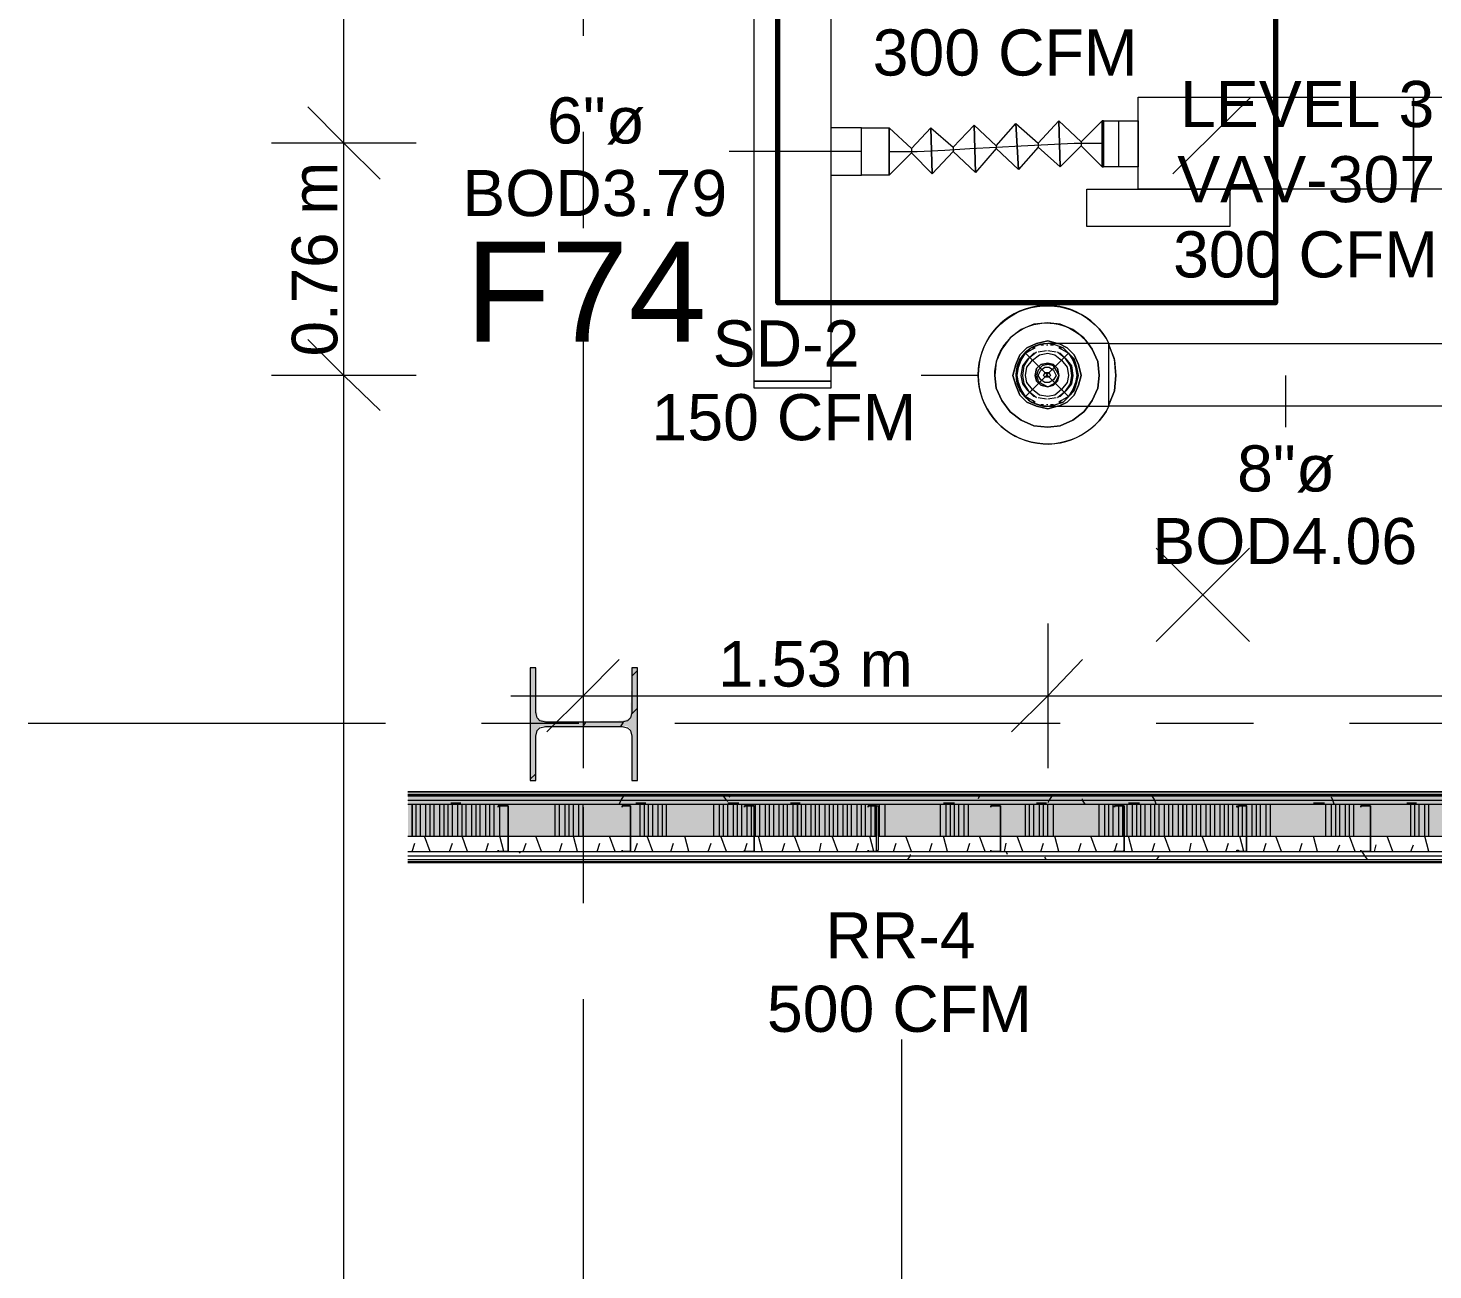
# Model space of a CAD drawing. Header units: metres. Extents: x -2 to 237, y -8 to 52.
# Drawn here: x 5.775 to 10.404, y 22.645 to 26.734 of the extents above; entities that cross this region are included whole.
import ezdxf

# ---------------------------------------------------------------- set-up
doc = ezdxf.new("R2010")
doc.units = ezdxf.units.M
doc.layers.add('HVAC - Ductos', color=5, linetype='Continuous', lineweight=0)
doc.layers.add('PDF3_Text', color=7, linetype='Continuous', lineweight=0)
doc.layers.add('PDF3_Geometry', color=7, linetype='Continuous', lineweight=0, true_color=0xaaaaaa)
doc.layers.add('PDF3_Solid Fills', color=7, linetype='Continuous', lineweight=0, true_color=0xffffff)
doc.styles.add('PDF ArialUnicodeMS-Bold-Identity-H', font='arial.ttf')
doc.styles.add('PDF Helvetica', font='')
doc.styles.get('PDF Helvetica').set_extended_font_data('Helvetica')

msp = doc.modelspace()

# ---------------------------------------------------------------- hatches: boundary and pattern name
at = {"layer": 'PDF3_Solid Fills', "lineweight": 0, "transparency": 33554559}
for points in [[(7.4481, 24.4807), (7.4481, 24.6274), (7.4298, 24.6274), (7.4298, 24.2561), (7.4481, 24.2561), (7.4481, 24.4074), (7.4527, 24.4256), (7.4618, 24.4348), (7.7506, 24.4348), (7.7644, 24.4211), (7.7644, 24.2561), (7.7827, 24.2561), (7.7827, 24.6274), (7.7644, 24.6274), (7.7598, 24.4669), (7.7506, 24.4578), (7.7323, 24.4532), (7.4802, 24.4486), (7.4802, 24.4532), (7.4618, 24.4578), (7.4573, 24.4624), (7.4527, 24.4624), (7.4527, 24.4807)], [(7.0464, 24.0728), (11.6557, 24.0774), (11.9902, 24.0774), (11.9902, 24.1415), (11.9261, 24.1461), (11.9994, 24.1461), (11.9994, 24.0728), (12.9894, 24.0728), (12.9894, 24.1461), (13.0582, 24.1461), (12.994, 24.1415), (12.994, 24.0728), (14.9053, 24.0728), (14.9053, 24.1782), (14.6395, 24.1782), (14.6119, 24.1736), (14.6119, 24.1782), (14.2361, 24.1782), (14.204, 24.1736), (14.204, 24.1782), (13.4249, 24.1782), (13.3928, 24.1736), (13.3928, 24.1782), (7.0265, 24.1782), (7.0265, 24.0728)]]:
    msp.add_hatch(color=256, dxfattribs=at).paths.add_polyline_path(points)
h = msp.add_hatch(color=256, dxfattribs=at)
h.paths.add_polyline_path([(13.9016, 24.192), (13.9016, 24.2057), (7.0265, 24.2057), (7.0265, 24.192)])
h.paths.add_polyline_path([(14.0436, 24.2057), (14.0436, 24.192), (14.7861, 24.192), (14.7861, 24.2057)])
h = msp.add_hatch(color=256, dxfattribs=at)
h.paths.add_polyline_path([(13.9153, 24.1782), (13.9153, 24.1919), (7.0265, 24.1919), (7.0265, 24.1782)])
h.paths.add_polyline_path([(14.0436, 24.1919), (14.0436, 24.1782), (14.7999, 24.1782), (14.7999, 24.1919)])

# ---------------------------------------------------------------- linework, layer by layer
at = {"layer": 'HVAC - Ductos', "lineweight": 0}
for points in [[(6.8156, 10.4051), (6.8156, 11.4134), (6.8156, 14.7502), (6.8156, 18.2289), (6.8156, 25.5898), (6.8156, 26.3553), (6.8156, 29.417), (6.8156, 33.6429), (6.8156, 34.9721), (6.8156, 39.8809), (6.8156, 42.938), (6.8156, 46.7926), (6.8156, 47.6818)], [(9.804, 26.5066), (9.5473, 26.2544)], [(6.6965, 26.4744), (6.8156, 26.3553), (6.9348, 26.2361)], [(8.6856, 26.337), (8.7498, 26.4057), (8.7544, 26.2544), (8.6856, 26.3232), (8.6123, 26.2498), (8.5207, 26.2498), (8.5207, 26.2544), (8.5207, 26.2636), (8.5207, 26.2728), (8.5207, 26.2911), (8.5207, 26.3094), (8.5207, 26.3278), (8.5207, 26.3461), (8.5207, 26.3644), (8.5207, 26.3828), (8.5207, 26.392), (8.5207, 26.4011), (8.5207, 26.4057), (8.4198, 26.4057), (8.4198, 26.4011), (8.4198, 26.392), (8.4198, 26.3828), (8.4198, 26.3644), (8.4198, 26.3461), (8.4198, 26.3278), (8.4198, 26.3094), (8.4198, 26.2911), (8.4198, 26.2728), (8.4198, 26.2636), (8.4198, 26.2544), (8.4198, 26.2498), (8.5207, 26.2498), (8.5207, 26.2544), (8.5207, 26.2636), (8.5207, 26.2728), (8.5207, 26.2911), (8.5207, 26.3094), (8.5207, 26.3278), (8.5207, 26.3461), (8.5207, 26.3644), (8.5207, 26.3828), (8.5207, 26.392), (8.5207, 26.4011), (8.5207, 26.4057), (8.6123, 26.4057), (8.6856, 26.337), (8.6856, 26.3232)], [(8.8232, 26.3416), (8.8919, 26.4148), (8.8965, 26.259), (8.8232, 26.3278), (8.7544, 26.2544), (8.7498, 26.4057), (8.8232, 26.3416), (8.8232, 26.3278)], [(8.9652, 26.3461), (9.0294, 26.4194), (9.0386, 26.2682), (8.9652, 26.337), (8.8965, 26.259), (8.8919, 26.4148), (8.9652, 26.3461), (8.9652, 26.337)], [(9.1027, 26.3553), (9.1715, 26.4286), (9.1761, 26.2774), (9.1027, 26.3416), (9.0386, 26.2682), (9.0294, 26.4194), (9.1027, 26.3553), (9.1027, 26.3416)], [(9.2448, 26.3598), (9.3136, 26.4286), (9.3136, 26.2774), (9.2448, 26.3461), (9.1761, 26.2774), (9.1715, 26.4286), (9.2448, 26.3598), (9.2448, 26.3461)], [(9.3136, 26.2774), (9.3136, 26.282), (9.3136, 26.3003), (9.3136, 26.3232), (9.3136, 26.3553), (9.3136, 26.3828), (9.3136, 26.4103), (9.3136, 26.424), (9.3136, 26.4286)], [(9.3686, 26.2774), (9.3686, 26.282), (9.3686, 26.2866), (9.3686, 26.3003), (9.3686, 26.314), (9.3686, 26.3324), (9.3686, 26.3553), (9.3686, 26.3736), (9.3686, 26.392), (9.3686, 26.4057), (9.3686, 26.4194), (9.3686, 26.4286)], [(9.3686, 26.3003), (9.3686, 26.3186), (9.3686, 26.337), (9.3686, 26.3553), (9.3686, 26.3736), (9.3686, 26.392), (9.3686, 26.4057)], [(7.054, 26.3553), (6.8156, 26.3553), (6.5773, 26.3553)], [(8.6123, 26.3278), (8.704, 26.3278), (8.7957, 26.3324), (8.8782, 26.337), (8.9652, 26.3416), (9.0477, 26.3461), (9.1348, 26.3507), (9.2219, 26.3553), (9.3136, 26.3553)], [(8.5207, 26.3278), (8.0852, 26.3278)], [(6.6965, 25.709), (6.8156, 25.5898), (6.9348, 25.4753)], [(9.1119, 25.6907), (9.1164, 25.6907), (9.121, 25.6907)], [(9.1302, 25.6907), (9.1348, 25.6907)], [(9.1348, 25.489), (9.1577, 25.4936), (9.1852, 25.5028), (9.2036, 25.5211), (9.2219, 25.5394), (9.231, 25.567), (9.2356, 25.5898), (9.231, 25.6174), (9.2219, 25.6448), (9.2036, 25.6632), (9.1852, 25.6816), (9.1577, 25.6907), (9.1348, 25.6953)], [(9.144, 25.6907), (9.1486, 25.6907), (9.1532, 25.6907)], [(9.0936, 25.5028), (9.0844, 25.5074), (9.0615, 25.5211), (9.0477, 25.544), (9.0386, 25.567), (9.034, 25.5898), (9.0386, 25.6174), (9.0477, 25.6403), (9.0615, 25.6632), (9.0844, 25.677), (9.0936, 25.6816)], [(9.0936, 25.5211), (9.089, 25.5211), (9.0707, 25.5394), (9.0523, 25.5624), (9.0477, 25.5898), (9.0523, 25.622), (9.0707, 25.6448), (9.089, 25.6632), (9.0936, 25.6632)], [(9.0477, 25.6403), (9.0477, 25.6448)], [(9.0982, 25.5166), (9.0752, 25.5348), (9.0569, 25.5624), (9.0523, 25.5898), (9.0569, 25.622), (9.0752, 25.6494), (9.0982, 25.6678)], [(9.0523, 25.654), (9.0569, 25.6586)], [(9.1027, 25.6678), (9.1302, 25.6724)], [(9.1348, 25.6724), (9.1623, 25.6678)], [(9.1669, 25.6678), (9.1898, 25.6494), (9.2082, 25.622), (9.2128, 25.5898), (9.2082, 25.5624), (9.1898, 25.5348), (9.1669, 25.5166)], [(9.1715, 25.6816), (9.1806, 25.677), (9.2036, 25.6632), (9.2173, 25.6403), (9.2265, 25.6174), (9.231, 25.5898), (9.2265, 25.567), (9.2173, 25.544), (9.2036, 25.5211), (9.1806, 25.5074), (9.1715, 25.5028)], [(9.1715, 25.6632), (9.1761, 25.6632), (9.1944, 25.6448), (9.2128, 25.622), (9.2173, 25.5898), (9.2128, 25.5624), (9.1944, 25.5394), (9.1761, 25.5211), (9.1715, 25.5211)], [(9.2082, 25.6586), (9.2128, 25.654)], [(9.2173, 25.6448), (9.2173, 25.6403)], [(9.0386, 25.622), (9.0386, 25.6266), (9.0386, 25.6311)], [(9.2265, 25.6311), (9.2265, 25.6266), (9.2265, 25.622)], [(7.054, 25.5898), (6.8156, 25.5898), (6.5773, 25.5898)], [(9.0386, 25.5532), (9.0386, 25.5578), (9.0386, 25.5624)], [(9.2265, 25.5624), (9.2265, 25.5578), (9.2265, 25.5532)], [(9.9186, 25.5898), (9.9186, 25.4202)], [(9.0477, 25.5394), (9.0477, 25.544)], [(9.0569, 25.5257), (9.0523, 25.5302)], [(9.1302, 25.512), (9.1027, 25.5166)], [(9.1623, 25.5166), (9.1348, 25.512)], [(9.2128, 25.5302), (9.2082, 25.5257)], [(9.2173, 25.544), (9.2173, 25.5394)], [(9.121, 25.4936), (9.1164, 25.4936), (9.1119, 25.4936)], [(9.1348, 25.4936), (9.1302, 25.4936)], [(9.1532, 25.4936), (9.1486, 25.4936), (9.144, 25.4936)], [(7.604, 24.774), (7.604, 24.5357), (7.604, 24.2974)], [(9.1348, 24.774), (9.1348, 24.5357), (9.1348, 24.2974)], [(7.7231, 24.6549), (7.604, 24.5357), (7.4848, 24.4165)], [(9.2494, 24.6549), (9.1348, 24.5357), (9.0156, 24.4165)], [(7.3656, 24.5357), (9.1348, 24.5357), (12.5907, 24.5357)], [(8.6536, 22.4915), (8.6536, 23.4036)]]:
    msp.add_lwpolyline(points, dxfattribs=at)
for points in [[(8.4198, 27.7532), (8.4198, 25.5716), (8.1677, 25.5716), (8.1677, 27.7532)], [(9.4328, 26.5066), (10.3402, 26.5066), (10.5328, 26.5066), (10.5328, 26.204), (10.5602, 26.204), (10.5969, 26.204), (10.6748, 26.204), (10.7069, 26.204), (10.739, 26.204), (10.7619, 26.204), (10.7711, 26.204), (10.7619, 26.204), (10.739, 26.204), (10.7069, 26.204), (10.6748, 26.204), (10.5969, 26.204), (10.5602, 26.204), (10.5328, 26.204), (10.3402, 26.204), (10.3402, 26.5066), (10.3402, 26.204), (9.4328, 26.204)], [(8.6123, 26.4057), (8.6123, 26.4011), (8.6123, 26.392), (8.6123, 26.3828), (8.6123, 26.3644), (8.6123, 26.3461), (8.6123, 26.3278), (8.6123, 26.3094), (8.6123, 26.2911), (8.6123, 26.2728), (8.6123, 26.2636), (8.6123, 26.2544), (8.6123, 26.2498), (8.6123, 26.2544), (8.6123, 26.2636), (8.6123, 26.2728), (8.6123, 26.2911), (8.6123, 26.3094), (8.6123, 26.3278), (8.6123, 26.3461), (8.6123, 26.3644), (8.6123, 26.3828), (8.6123, 26.392), (8.6123, 26.4011)], [(8.6123, 26.2498), (8.6123, 26.4057)], [(9.3686, 26.2774), (9.3182, 26.2774), (9.3182, 26.2866), (9.3182, 26.3003), (9.3182, 26.3278), (9.3182, 26.3553), (9.3182, 26.3828), (9.3182, 26.4057), (9.3182, 26.424), (9.3182, 26.4286), (9.3136, 26.4286), (9.3136, 26.424), (9.3136, 26.4103), (9.3136, 26.3828), (9.3136, 26.3553), (9.3136, 26.3232), (9.3136, 26.3003), (9.3136, 26.282), (9.3136, 26.2774), (9.3182, 26.2774), (9.3182, 26.2866), (9.3182, 26.3003), (9.3182, 26.3278), (9.3182, 26.3553), (9.3182, 26.3828), (9.3182, 26.4057), (9.3182, 26.424), (9.3182, 26.4286), (9.3686, 26.4286), (9.4328, 26.4286), (9.4328, 26.424), (9.4328, 26.4148), (9.4328, 26.4011), (9.4328, 26.3874), (9.4328, 26.369), (9.4328, 26.3553), (9.4328, 26.3324), (9.4328, 26.314), (9.4328, 26.3003), (9.4328, 26.2866), (9.4328, 26.282), (9.4328, 26.2774)], [(9.3182, 26.4286), (9.3182, 26.424), (9.3182, 26.4194), (9.3182, 26.4057), (9.3182, 26.392), (9.3182, 26.3736), (9.3182, 26.3553), (9.3182, 26.337), (9.3182, 26.3186), (9.3182, 26.3003), (9.3182, 26.2911), (9.3182, 26.282), (9.3182, 26.2774), (9.3182, 26.282), (9.3182, 26.2911), (9.3182, 26.3003), (9.3182, 26.3186), (9.3182, 26.337), (9.3182, 26.3553), (9.3182, 26.3736), (9.3182, 26.392), (9.3182, 26.4057), (9.3182, 26.4194), (9.3182, 26.424)], [(9.2632, 26.0803), (9.2632, 26.204), (9.7352, 26.204), (9.7352, 26.0803)], [(9.1715, 25.489), (9.1669, 25.489), (9.1348, 25.4799), (9.0982, 25.489), (9.0661, 25.5028), (9.0432, 25.5257), (9.0294, 25.5578), (9.0202, 25.5898), (9.0294, 25.6266), (9.0432, 25.6586), (9.0661, 25.6816), (9.0982, 25.6953), (9.1348, 25.7044), (9.1669, 25.6953), (9.1715, 25.6953), (9.1669, 25.6953), (9.1348, 25.7044), (9.0982, 25.6953), (9.0661, 25.6816), (9.0432, 25.6586), (9.0294, 25.6266), (9.0202, 25.5898), (9.0294, 25.5578), (9.0432, 25.5257), (9.0661, 25.5028), (9.0982, 25.489), (9.1348, 25.4799), (9.1669, 25.489)], [(9.3365, 25.489), (9.3365, 25.4936), (9.3365, 25.5028), (9.3365, 25.5211), (9.3365, 25.5394), (9.3365, 25.567), (9.3365, 25.5898), (9.3365, 25.6174), (9.3365, 25.6448), (9.3365, 25.6632), (9.3365, 25.6816), (9.3365, 25.6907), (9.3365, 25.6953), (9.286, 25.6953), (9.2402, 25.6953), (9.199, 25.6953), (9.1623, 25.6953), (9.144, 25.6953), (9.1348, 25.6953), (9.1073, 25.6907), (9.0798, 25.6816), (9.0615, 25.6632), (9.0432, 25.6448), (9.034, 25.6174), (9.0294, 25.5898), (9.034, 25.567), (9.0432, 25.5394), (9.0615, 25.5211), (9.0798, 25.5028), (9.1073, 25.4936), (9.1348, 25.489), (9.1394, 25.489), (9.1577, 25.489), (9.1852, 25.489), (9.2265, 25.489), (9.2723, 25.489), (9.3228, 25.489)], [(9.2448, 25.5898), (9.2356, 25.6266), (9.2219, 25.6586), (9.199, 25.6816), (9.1715, 25.6953), (9.199, 25.6816), (9.2219, 25.6586), (9.2356, 25.6266), (9.2448, 25.5898), (9.2356, 25.5578)], [(9.2814, 25.677), (9.2998, 25.6357), (9.3044, 25.5898), (9.2998, 25.5486), (9.2814, 25.5074), (9.2678, 25.489), (9.2814, 25.5074), (9.2998, 25.5486), (9.3044, 25.5898), (9.2998, 25.6357), (9.2814, 25.677), (9.2678, 25.6953)], [(9.3365, 25.6907), (9.3548, 25.6403), (9.3594, 25.5898), (9.3548, 25.5394), (9.3365, 25.4936), (9.3365, 25.489), (9.3365, 25.4936), (9.3548, 25.5394), (9.3594, 25.5898), (9.3548, 25.6448), (9.3365, 25.6907), (9.3365, 25.6953)], [(9.0661, 25.6174), (9.0844, 25.6403), (9.1073, 25.6586), (9.1348, 25.6632), (9.1577, 25.6586), (9.1806, 25.6403), (9.199, 25.6174), (9.2036, 25.5898), (9.199, 25.567), (9.1806, 25.544), (9.1577, 25.5257), (9.1348, 25.5211), (9.1073, 25.5257), (9.0844, 25.544), (9.0661, 25.567), (9.0615, 25.5898)], [(9.0982, 25.5716), (9.0936, 25.5898), (9.0982, 25.6128), (9.1119, 25.6266), (9.1348, 25.6311), (9.1532, 25.6266), (9.1669, 25.6128), (9.1715, 25.5898), (9.1669, 25.5716), (9.1532, 25.5578), (9.1348, 25.5532), (9.1119, 25.5578), (9.0982, 25.5716), (9.0936, 25.5898), (9.0982, 25.5716), (9.1119, 25.5578), (9.1348, 25.5532), (9.1532, 25.5578), (9.1348, 25.5532), (9.1119, 25.5578)], [(9.0982, 25.6128), (9.0936, 25.5898), (9.0982, 25.6128), (9.1119, 25.6266)], [(9.1623, 25.5716), (9.1715, 25.5898), (9.1669, 25.5716), (9.1532, 25.5578), (9.1669, 25.5716), (9.1715, 25.5898), (9.1669, 25.6128), (9.1532, 25.6266), (9.1348, 25.6311), (9.1119, 25.6266), (9.1348, 25.6311), (9.1532, 25.6266), (9.1669, 25.6128), (9.1715, 25.5898), (9.1623, 25.6082), (9.1532, 25.622), (9.1348, 25.6266), (9.1164, 25.622), (9.1027, 25.6082), (9.0982, 25.5898), (9.1027, 25.5716), (9.1164, 25.5624), (9.1348, 25.5532), (9.1532, 25.5624)], [(9.1119, 25.6082), (9.1256, 25.6174), (9.1394, 25.6174), (9.1532, 25.6082), (9.1623, 25.5898), (9.1532, 25.5761), (9.1394, 25.567), (9.1256, 25.567), (9.1119, 25.5761), (9.1027, 25.5898)], [(9.1256, 25.599), (9.121, 25.5898), (9.1256, 25.599), (9.1394, 25.599), (9.144, 25.5898), (9.1394, 25.599)], [(8.1677, 25.5716), (8.4198, 25.5716), (8.4198, 25.5486), (8.1677, 25.5486)], [(9.1394, 25.5853), (9.144, 25.5898), (9.1394, 25.5853), (9.1256, 25.5853), (9.121, 25.5898), (9.1256, 25.5853)], [(9.199, 25.5028), (9.2219, 25.5257), (9.2356, 25.5578), (9.2219, 25.5257), (9.199, 25.5028), (9.1715, 25.489)]]:
    msp.add_lwpolyline(points, close=True, dxfattribs=at)
for points in [[(10.4686, 25.489), (9.3365, 25.489, -4.178759), (9.3365, 25.6953, 0.796984), (8.9056, 25.5898), (8.7177, 25.5898)], [(8.9056, 25.5898, 0.784155), (9.3365, 25.489), (9.3365, 25.4936), (9.3365, 25.5028), (9.3365, 25.5211), (9.3365, 25.5394), (9.3365, 25.567), (9.3365, 25.5898), (9.3365, 25.6174), (9.3365, 25.6448), (9.3365, 25.6632), (9.3365, 25.6816), (9.3365, 25.6907), (9.3365, 25.6953), (10.4686, 25.6953)]]:
    msp.add_lwpolyline(points, format="xyb", dxfattribs=at)
msp.add_lwpolyline([(9.2678, 25.6953), (9.254, 25.7136), (9.2173, 25.7411), (9.1761, 25.7594), (9.1348, 25.764), (9.089, 25.7594), (9.0477, 25.7411), (9.011, 25.7136), (8.9836, 25.677), (8.9652, 25.6357), (8.9606, 25.5898), (8.9652, 25.5486), (8.9836, 25.5074), (9.011, 25.4707), (9.0477, 25.4432), (9.089, 25.4248), (9.1348, 25.4202), (9.1761, 25.4248), (9.2173, 25.4432), (9.254, 25.4707), (9.2678, 25.489), (9.254, 25.4707), (9.2173, 25.4432), (9.1761, 25.4248), (9.1348, 25.4202), (9.089, 25.4248), (9.0477, 25.4432), (9.011, 25.4707), (8.9836, 25.5074), (8.9652, 25.5486), (8.9606, 25.5898, -0.724513)], format="xyb", close=True, dxfattribs=at)
msp.add_arc((9.1325, 25.5921), 0.1031, 88.725, 271.275, dxfattribs=at)
at = {"layer": 'PDF3_Geometry', "lineweight": 0}
for points in [[(7.604, 27.9778), (7.604, 26.7082)], [(7.0265, 24.1919), (13.9016, 24.1919), (13.9016, 24.2057), (13.9016, 24.2103), (13.9016, 25.6357), (13.9016, 25.787), (13.9016, 25.8007), (14.7678, 25.8007), (14.7861, 25.8007), (14.7861, 26.7678), (14.7861, 26.7816), (7.0265, 26.7816), (14.7999, 26.7816), (14.7999, 26.7999), (14.7999, 24.1782), (14.9053, 24.1782)], [(7.0265, 26.7678), (14.7678, 26.7678), (14.7678, 25.819), (13.8832, 25.819), (13.8832, 25.6357), (13.8832, 24.2103), (7.0265, 24.2103)], [(7.604, 26.392), (7.604, 26.0757)], [(7.0265, 24.2057), (13.8832, 24.2057), (13.8832, 24.2103), (13.8832, 25.819), (13.8832, 25.8236), (13.8786, 25.8282), (13.874, 25.8282), (13.874, 24.2194), (13.874, 25.8282), (13.8786, 25.8282), (13.8832, 25.8236), (13.8832, 25.819), (13.8832, 24.2103), (13.8832, 25.819), (13.8832, 24.2103), (13.8832, 25.8236), (14.7678, 25.8236)], [(7.604, 25.7594), (7.604, 24.4853)], [(7.0265, 24.1782), (13.9153, 24.1782), (13.9657, 24.1782), (14.0436, 24.1782), (14.0436, 24.1919), (14.0436, 24.2057), (14.0711, 24.2057), (14.0711, 25.6357)], [(7.7644, 24.5998), (7.7827, 24.6182)], [(7.7644, 24.4761), (7.7827, 24.4944)], [(6.2519, 24.444), (5.7752, 24.444)], [(6.9531, 24.444), (6.2519, 24.444)], [(7.5902, 24.444), (7.2694, 24.444)], [(7.604, 24.4348), (7.6131, 24.4486)], [(7.7277, 24.4348), (7.7368, 24.4486)], [(9.1761, 24.444), (7.9064, 24.444)], [(9.8132, 24.444), (9.4923, 24.444)], [(11.399, 24.444), (10.1294, 24.444)], [(7.4298, 24.2607), (7.4481, 24.279)], [(11.9857, 24.2103), (7.0265, 24.2103), (11.9857, 24.2103), (12.9986, 24.2103), (13.8832, 24.2103), (12.9986, 24.2103), (13.8832, 24.2103), (12.9986, 24.2103), (12.9986, 24.2148), (12.9986, 24.2194), (13.874, 24.2194), (12.9986, 24.2194), (12.9986, 24.2148), (12.9986, 24.2103)], [(11.9857, 24.2103), (7.0265, 24.2103), (11.9857, 24.2103)], [(7.054, 24.0728), (7.054, 24.1782)], [(7.0677, 24.0728), (7.0677, 24.1782)], [(7.086, 24.0728), (7.086, 24.1782)], [(7.0998, 24.0728), (7.0998, 24.1782)], [(7.1135, 24.0728), (7.1135, 24.1782)], [(7.1319, 24.0728), (7.1319, 24.1782)], [(7.1457, 24.0728), (7.1457, 24.1782)], [(7.1594, 24.0728), (7.1594, 24.1782)], [(7.1731, 24.0728), (7.1731, 24.1782)], [(7.1914, 24.0728), (7.1914, 24.1782)], [(7.2052, 24.0728), (7.2052, 24.1782)], [(7.219, 24.0728), (7.219, 24.1782)], [(7.2373, 24.0728), (7.2373, 24.1782)], [(7.2511, 24.0728), (7.2511, 24.1782)], [(7.2648, 24.0728), (7.2648, 24.1782)], [(7.2831, 24.0728), (7.2831, 24.1782)], [(7.2969, 24.0728), (7.2969, 24.1782)], [(7.3106, 24.0728), (7.3106, 24.1782)], [(7.329, 24.0728), (7.329, 24.1736)], [(7.5123, 24.0728), (7.5123, 24.1782)], [(7.5261, 24.0728), (7.5261, 24.1782)], [(7.5444, 24.0728), (7.5444, 24.1782)], [(7.5581, 24.0728), (7.5581, 24.1782)], [(7.5719, 24.0728), (7.5719, 24.1782)], [(7.5902, 24.0728), (7.5902, 24.1782)], [(7.604, 24.0728), (7.604, 24.1782)], [(7.604, 24.169), (7.604, 23.8528)], [(7.7919, 24.0728), (7.7919, 24.1782)], [(7.8056, 24.0728), (7.8056, 24.1782)], [(7.8194, 24.0728), (7.8194, 24.1782)], [(7.8331, 24.0728), (7.8331, 24.1782)], [(7.8515, 24.0728), (7.8515, 24.1782)], [(7.8652, 24.0728), (7.8652, 24.1782)], [(7.879, 24.0728), (7.879, 24.1782)], [(8.0348, 24.0728), (8.0348, 24.1782)], [(8.0531, 24.0728), (8.0531, 24.1782)], [(8.0669, 24.0728), (8.0669, 24.1782)], [(8.0806, 24.0728), (8.0806, 24.1782)], [(8.099, 24.0728), (8.099, 24.1782)], [(8.1127, 24.0728), (8.1127, 24.1782)], [(8.1265, 24.0728), (8.1265, 24.1782)], [(8.1448, 24.0728), (8.1448, 24.1736)], [(8.1586, 24.0728), (8.1586, 24.1736)], [(8.1723, 24.0728), (8.1723, 24.1782)], [(8.186, 24.0728), (8.186, 24.1782)], [(8.2044, 24.0728), (8.2044, 24.1782)], [(8.2181, 24.0728), (8.2181, 24.1782)], [(8.2319, 24.0728), (8.2319, 24.1782)], [(8.2502, 24.0728), (8.2502, 24.1782)], [(8.264, 24.0728), (8.264, 24.1782)], [(8.2777, 24.0728), (8.2777, 24.1782)], [(8.296, 24.0728), (8.296, 24.1782)], [(8.3236, 24.0728), (8.3236, 24.1782)], [(8.3373, 24.0728), (8.3373, 24.1782)], [(8.3556, 24.0728), (8.3556, 24.1782)], [(8.3694, 24.0728), (8.3694, 24.1782)], [(8.3832, 24.0728), (8.3832, 24.1782)], [(8.4015, 24.0728), (8.4015, 24.1782)], [(8.4152, 24.0728), (8.4152, 24.1782)], [(8.429, 24.0728), (8.429, 24.1782)], [(8.4427, 24.0728), (8.4427, 24.1782)], [(8.461, 24.0728), (8.461, 24.1782)], [(8.4748, 24.0728), (8.4748, 24.1782)], [(8.4886, 24.0728), (8.4886, 24.1782)], [(8.5069, 24.0728), (8.5069, 24.1782)], [(8.5207, 24.0728), (8.5207, 24.1782)], [(8.5344, 24.0728), (8.5344, 24.1782)], [(8.5527, 24.0728), (8.5527, 24.1736)], [(8.5664, 24.0728), (8.5664, 24.1736)], [(8.5802, 24.0728), (8.5802, 24.1782)], [(8.5986, 24.0728), (8.5986, 24.1782)], [(8.7819, 24.0728), (8.7819, 24.1782)], [(8.8002, 24.0728), (8.8002, 24.1782)], [(8.814, 24.0728), (8.814, 24.1782)], [(8.8277, 24.0728), (8.8277, 24.1782)], [(8.8414, 24.0728), (8.8414, 24.1782)], [(8.8598, 24.0728), (8.8598, 24.1782)], [(8.8736, 24.0728), (8.8736, 24.1782)], [(9.0615, 24.0728), (9.0615, 24.1782)], [(9.0752, 24.0728), (9.0752, 24.1782)], [(9.089, 24.0728), (9.089, 24.1782)], [(9.1073, 24.0728), (9.1073, 24.1782)], [(9.121, 24.0728), (9.121, 24.1782)], [(9.1348, 24.0728), (9.1348, 24.1782)], [(9.1532, 24.0728), (9.1532, 24.1782)], [(9.3044, 24.0728), (9.3044, 24.1782)], [(9.3228, 24.0728), (9.3228, 24.1782)], [(9.3365, 24.0728), (9.3365, 24.1782)], [(9.3502, 24.0728), (9.3502, 24.1782)], [(9.3686, 24.0728), (9.3686, 24.1736)], [(9.3823, 24.0728), (9.3823, 24.1736)], [(9.396, 24.0728), (9.396, 24.1782)], [(9.4144, 24.0728), (9.4144, 24.1782)], [(9.4282, 24.0728), (9.4282, 24.1782)], [(9.4419, 24.0728), (9.4419, 24.1782)], [(9.4556, 24.0728), (9.4556, 24.1782)], [(9.474, 24.0728), (9.474, 24.1782)], [(9.4878, 24.0728), (9.4878, 24.1782)], [(9.5015, 24.0728), (9.5015, 24.1782)], [(9.5198, 24.0728), (9.5198, 24.1782)], [(9.5336, 24.0728), (9.5336, 24.1782)], [(9.5473, 24.0728), (9.5473, 24.1782)], [(9.5656, 24.0728), (9.5656, 24.1782)], [(9.5932, 24.0728), (9.5932, 24.1782)], [(9.6115, 24.0728), (9.6115, 24.1782)], [(9.6252, 24.0728), (9.6252, 24.1782)], [(9.639, 24.0728), (9.639, 24.1782)], [(9.6573, 24.0728), (9.6573, 24.1782)], [(9.671, 24.0728), (9.671, 24.1782)], [(9.6848, 24.0728), (9.6848, 24.1782)], [(9.7032, 24.0728), (9.7032, 24.1782)], [(9.7169, 24.0728), (9.7169, 24.1782)], [(9.7306, 24.0728), (9.7306, 24.1782)], [(9.7444, 24.0728), (9.7444, 24.1782)], [(9.7628, 24.0728), (9.7628, 24.1736)], [(9.7765, 24.0728), (9.7765, 24.1736)], [(9.7902, 24.1736), (9.7902, 24.1782)], [(9.8086, 24.0728), (9.8086, 24.1782)], [(9.8223, 24.0728), (9.8223, 24.1782)], [(9.836, 24.0728), (9.836, 24.1782)], [(9.8544, 24.0728), (9.8544, 24.1782)], [(9.8682, 24.0728), (9.8682, 24.1782)], [(10.0515, 24.0728), (10.0515, 24.1782)], [(10.0698, 24.0728), (10.0698, 24.1782)], [(10.0836, 24.0728), (10.0836, 24.1782)], [(10.0973, 24.0728), (10.0973, 24.1782)], [(10.1156, 24.0728), (10.1156, 24.1782)], [(10.1294, 24.0728), (10.1294, 24.1782)], [(10.1432, 24.0728), (10.1432, 24.1782)], [(10.3311, 24.0728), (10.3311, 24.1782)], [(10.3448, 24.0728), (10.3448, 24.1782)], [(10.3586, 24.0728), (10.3586, 24.1782)], [(10.3769, 24.0728), (10.3769, 24.1782)], [(10.3906, 24.0728), (10.3906, 24.1782)], [(7.0265, 24.0728), (7.3564, 24.0728), (7.7598, 24.0728), (8.1677, 24.0728), (8.571, 24.0728)], [(8.5756, 24.0728), (8.979, 24.0728), (9.3869, 24.0728), (9.7902, 24.0728), (10.1982, 24.0728), (10.6015, 24.0728), (11.0094, 24.0728), (11.4174, 24.0728), (11.6557, 24.0728), (11.9902, 24.0728)], [(7.0265, 24.0224), (12.9894, 24.0224)], [(7.0265, 24.0086), (14.9512, 24.0086), (14.9695, 24.0086)], [(14.9832, 23.9902), (14.9832, 23.9948), (14.9695, 23.9948), (14.9512, 23.9948), (7.0265, 23.9948)], [(7.0265, 23.9902), (14.9878, 23.9902), (16.4774, 23.9902), (17.3987, 23.9902), (19.3879, 23.9902)], [(12.9986, 23.9902), (11.9857, 23.9902), (11.9857, 23.9857), (7.0265, 23.9857)], [(7.0265, 23.9902), (11.9857, 23.9902)], [(7.604, 23.5365), (7.604, 22.2669)]]:
    msp.add_lwpolyline(points, dxfattribs=at)
at = {"layer": 'PDF3_Geometry', "color": 232, "lineweight": 70, "true_color": 0xe91e64}
msp.add_lwpolyline([(8.2451, 26.8604), (9.8857, 26.8604), (9.8857, 25.8297), (8.2451, 25.8297)], close=True, dxfattribs=at)
at = {"layer": 'PDF3_Geometry', "color": 8, "lineweight": 0, "true_color": 0x808080}
for points in [[(9.0936, 25.6816), (9.0798, 25.6816), (9.0432, 25.6448), (9.0294, 25.5898), (9.0432, 25.5394), (9.0798, 25.5028), (9.0936, 25.5028)], [(9.0615, 25.6632), (9.2036, 25.5211)], [(9.2036, 25.6632), (9.0615, 25.5211)], [(9.1715, 25.5028), (9.1852, 25.5028), (9.2219, 25.5394), (9.2356, 25.5898), (9.2219, 25.6448), (9.1852, 25.6816), (9.1715, 25.6816)]]:
    msp.add_lwpolyline(points, dxfattribs=at)
at = {"layer": 'PDF3_Geometry', "color": 254, "lineweight": 0, "true_color": 0xd4d4d4}
for points in [[(9.4923, 25.0215), (9.7994, 24.7144)], [(9.7994, 25.0215), (9.4923, 24.7144)]]:
    msp.add_lwpolyline(points, dxfattribs=at)
at = {"layer": 'PDF3_Geometry', "lineweight": 0}
for points in [[(7.7827, 24.2561), (7.7827, 24.6274), (7.7644, 24.6274), (7.7644, 24.4807), (7.7598, 24.4624), (7.7506, 24.4532), (7.7323, 24.4486), (7.4802, 24.4486), (7.4618, 24.4532), (7.4527, 24.4624), (7.4481, 24.4807), (7.4481, 24.6274), (7.4298, 24.6274), (7.4298, 24.2561), (7.4481, 24.2561), (7.4481, 24.4028), (7.4527, 24.4211), (7.4618, 24.4302), (7.4802, 24.4348), (7.7323, 24.4348), (7.7506, 24.4302), (7.7598, 24.4211), (7.7644, 24.4028), (7.7644, 24.2561)], [(11.9857, 24.2194), (11.9857, 24.2148), (11.9857, 24.2103), (11.9857, 24.2148), (11.9857, 24.2194), (7.0265, 24.2194)], [(7.0402, 24.1782), (7.0402, 24.0728)], [(7.3244, 24.169), (7.3244, 24.1736)], [(7.3519, 24.1736), (7.3564, 24.1736), (7.3564, 24.0269), (7.3564, 24.0224), (7.3519, 24.0224), (7.3244, 24.0224), (7.3244, 24.0269), (7.3244, 24.0224), (7.3519, 24.0224), (7.3564, 24.0224), (7.3564, 24.0269), (7.3564, 24.1736), (7.3519, 24.1736), (7.3244, 24.1736)], [(7.7323, 24.169), (7.7323, 24.1736)], [(7.7598, 24.1736), (7.7598, 24.0269), (7.7598, 24.0224), (7.7323, 24.0224), (7.7323, 24.0269), (7.7323, 24.0224), (7.7598, 24.0224), (7.7598, 24.0269), (7.7598, 24.1736), (7.7323, 24.1736)], [(8.1356, 24.169), (8.1356, 24.1736)], [(8.1677, 24.1736), (8.1677, 24.0269), (8.1677, 24.0224), (8.1356, 24.0224), (8.1356, 24.0269), (8.1356, 24.0224), (8.1677, 24.0224), (8.1677, 24.0269), (8.1677, 24.1736), (8.1356, 24.1736)], [(8.1356, 24.169), (8.1356, 24.1736)], [(8.1677, 24.1736), (8.1677, 24.0269), (8.1677, 24.0224), (8.1356, 24.0224), (8.1356, 24.0269), (8.1356, 24.0224), (8.1677, 24.0224), (8.1677, 24.0269), (8.1677, 24.1736), (8.1356, 24.1736)], [(8.3098, 24.1782), (8.3098, 24.0728)], [(8.5436, 24.169), (8.5436, 24.1736)], [(8.571, 24.1736), (8.5756, 24.1736), (8.5756, 24.0269), (8.571, 24.0224), (8.5436, 24.0224), (8.5436, 24.0269), (8.5436, 24.0224), (8.571, 24.0224), (8.571, 24.0269), (8.571, 24.1736), (8.5436, 24.1736)], [(8.9469, 24.169), (8.9469, 24.1736)], [(8.979, 24.1736), (8.979, 24.0269), (8.979, 24.0224), (8.9469, 24.0224), (8.9469, 24.0269), (8.9469, 24.0224), (8.979, 24.0224), (8.979, 24.0269), (8.979, 24.1736), (8.9469, 24.1736)], [(9.3548, 24.169), (9.3548, 24.1736)], [(9.3823, 24.1736), (9.3869, 24.1736), (9.3869, 24.0269), (9.3869, 24.0224), (9.3823, 24.0224), (9.3548, 24.0224), (9.3548, 24.0269), (9.3548, 24.0224), (9.3823, 24.0224), (9.3869, 24.0269), (9.3869, 24.1736), (9.3823, 24.1736), (9.3548, 24.1736)], [(9.5794, 24.1782), (9.5794, 24.0728)], [(9.7902, 24.1736), (9.7902, 24.0269), (9.7902, 24.0224), (9.7582, 24.0224), (9.7582, 24.0269), (9.7628, 24.0269), (9.7628, 24.0224), (9.7902, 24.0224), (9.7902, 24.0269), (9.7902, 24.1736), (9.7628, 24.1736), (9.7628, 24.169), (9.7582, 24.169), (9.7582, 24.1736)], [(10.1661, 24.169), (10.1661, 24.1736)], [(10.1936, 24.1736), (10.1982, 24.1736), (10.1982, 24.0269), (10.1982, 24.0224), (10.1936, 24.0224), (10.1661, 24.0224), (10.1661, 24.0269), (10.1661, 24.0224), (10.1936, 24.0224), (10.1982, 24.0224), (10.1982, 24.0269), (10.1982, 24.1736), (10.1936, 24.1736), (10.1661, 24.1736)]]:
    msp.add_lwpolyline(points, close=True, dxfattribs=at)
at = {"layer": 'PDF3_Geometry', "color": 254, "lineweight": 0, "true_color": 0xeaeaea}
for points in [[(7.1685, 24.1828), (7.2006, 24.1828)], [(7.7368, 24.2057), (7.7277, 24.1919), (7.7231, 24.1782)], [(7.7781, 24.1828), (7.8102, 24.1828)], [(8.0806, 24.1874), (8.0761, 24.1919), (8.0669, 24.2057)], [(8.0806, 24.1828), (8.1173, 24.1828)], [(8.0898, 24.2057), (8.0852, 24.2011)], [(8.2868, 24.1828), (8.319, 24.1828)], [(8.7911, 24.1828), (8.8277, 24.1828)], [(8.9102, 24.2057), (8.9056, 24.1965)], [(9.0982, 24.1828), (9.1302, 24.1828)], [(9.1486, 24.2057), (9.1394, 24.1919), (9.1348, 24.1828)], [(9.2586, 24.1782), (9.2494, 24.1919), (9.2494, 24.1965)], [(9.4006, 24.1828), (9.4373, 24.1828)], [(9.4923, 24.1782), (9.4878, 24.1919), (9.4786, 24.2057)], [(10.0102, 24.1828), (10.0469, 24.1828)], [(10.079, 24.1782), (10.0744, 24.1919), (10.0698, 24.2011)], [(10.3174, 24.1828), (10.3494, 24.1828)], [(7.3977, 24.0224), (7.3931, 24.0178)], [(8.681, 24.0132), (8.681, 24.0086), (8.6719, 23.9948)], [(9.0019, 24.0132), (8.9973, 24.0224)], [(9.1302, 23.9948), (9.1256, 24.004)], [(9.5015, 24.0086), (9.4923, 23.9948)], [(9.7306, 23.9948), (9.7261, 23.9948)], [(10.189, 23.9948), (10.1798, 24.0086), (10.1707, 24.0224)]]:
    msp.add_lwpolyline(points, dxfattribs=at)
at = {"layer": 'PDF3_Geometry', "color": 254, "lineweight": 0, "true_color": 0xdddddd}
for points in [[(7.0998, 24.0224), (7.0814, 24.0728)], [(7.2235, 24.0224), (7.2052, 24.0728)], [(7.3427, 24.0224), (7.329, 24.0728)], [(7.4664, 24.0224), (7.4481, 24.0728)], [(7.5856, 24.0224), (7.5719, 24.0728)], [(7.7094, 24.0224), (7.6911, 24.0728)], [(7.8331, 24.0224), (7.8148, 24.0728)], [(7.9523, 24.0224), (7.9386, 24.0728)], [(8.0761, 24.0224), (8.0577, 24.0728)], [(8.1952, 24.0224), (8.1814, 24.0728)], [(8.319, 24.0224), (8.3006, 24.0728)], [(8.4427, 24.0224), (8.4244, 24.0728)], [(8.5619, 24.0224), (8.5482, 24.0728)], [(8.6856, 24.0224), (8.6673, 24.0728)], [(8.8048, 24.0224), (8.7911, 24.0728)], [(8.9286, 24.0224), (8.9102, 24.0728)], [(9.0523, 24.0224), (9.034, 24.0728)], [(9.1715, 24.0224), (9.1577, 24.0728)], [(9.2952, 24.0224), (9.2769, 24.0728)], [(9.4144, 24.0224), (9.4006, 24.0728)], [(9.5382, 24.0224), (9.5198, 24.0728)], [(9.6619, 24.0224), (9.6436, 24.0728)], [(9.781, 24.0224), (9.7673, 24.0728)], [(9.9048, 24.0224), (9.8865, 24.0728)], [(10.024, 24.0224), (10.0102, 24.0728)], [(10.1478, 24.0224), (10.1294, 24.0728)], [(10.2715, 24.0224), (10.2532, 24.0728)], [(10.3906, 24.0224), (10.3769, 24.0728)], [(7.0402, 24.0224), (7.0494, 24.0498)], [(7.164, 24.0224), (7.1731, 24.0498)], [(7.2831, 24.0224), (7.2923, 24.0498)], [(7.4069, 24.0224), (7.4161, 24.0498)], [(7.5261, 24.0224), (7.5352, 24.0498)], [(7.6498, 24.0224), (7.659, 24.0498)], [(7.7736, 24.0224), (7.7827, 24.0498)], [(7.8927, 24.0224), (7.9019, 24.0498)], [(8.0164, 24.0224), (8.0256, 24.0498)], [(8.1356, 24.0224), (8.1448, 24.0498)], [(8.2594, 24.0224), (8.2686, 24.0498)], [(8.3832, 24.0224), (8.3877, 24.0498)], [(8.5023, 24.0224), (8.5115, 24.0498)], [(8.6261, 24.0224), (8.6352, 24.0498)], [(8.7452, 24.0224), (8.7544, 24.0498)], [(8.869, 24.0224), (8.8782, 24.0498)], [(8.9927, 24.0224), (8.9973, 24.0498)], [(9.1119, 24.0224), (9.121, 24.0498)], [(9.2356, 24.0224), (9.2448, 24.0498)], [(9.3548, 24.0224), (9.364, 24.0498)], [(9.4786, 24.0224), (9.4878, 24.0498)], [(9.6023, 24.0224), (9.6069, 24.0498)], [(9.7215, 24.0224), (9.7306, 24.0498)], [(9.8452, 24.0224), (9.8544, 24.0498)], [(9.9644, 24.0224), (9.9736, 24.0498)], [(10.0882, 24.0224), (10.0973, 24.0452)], [(10.2119, 24.0224), (10.2165, 24.0452)], [(10.3311, 24.0224), (10.3402, 24.0452)]]:
    msp.add_lwpolyline(points, dxfattribs=at)
at = {"layer": 'PDF3_Geometry', "color": 254, "lineweight": 0, "true_color": 0xd2d2d2}
for points in [[(9.3869, 24.0819), (9.3869, 24.0865)], [(7.3564, 24.0636), (7.3564, 24.0682)]]:
    msp.add_lwpolyline(points, dxfattribs=at)

# ---------------------------------------------------------------- texts
at = {"layer": 'PDF3_Text', "lineweight": 0, "attachment_point": 4, "style": 'PDF Helvetica'}
for s, insert, char_height in [('300 CFM', (8.5578, 26.6526), 0.15195), ('LEVEL 3', (9.5707, 26.483), 0.15195), ('6"ø', (7.4852, 26.428), 0.15195), ('VAV-307', (9.5616, 26.2355), 0.15195), ('BOD3.79', (7.2056, 26.1897), 0.15195), ('300 CFM', (9.5478, 25.988), 0.15195), ('SD-2', (8.0307, 25.6946), 0.15195), ('150 CFM', (7.829, 25.4517), 0.15195), ('8"ø', (9.7587, 25.2821), 0.15195), ('BOD4.06', (9.4791, 25.0438), 0.15195), ('1.53 m', (8.049, 24.6397), 0.15008), ('RR-4', (8.4019, 23.7466), 0.15195), ('500 CFM', (8.2094, 23.5037), 0.15195)]:
    msp.add_mtext(s, dxfattribs=dict(at, insert=insert, char_height=char_height))
at = {"layer": 'PDF3_Text', "lineweight": 0, "insert": (6.7201, 25.653), "char_height": 0.15008, "attachment_point": 4, "rotation": 90, "style": 'PDF Helvetica'}
msp.add_mtext('0.76 m', dxfattribs=at)
at = {"layer": 'PDF3_Text', "color": 232, "lineweight": 70, "true_color": 0xe91e64, "insert": (7.2156, 25.8661), "char_height": 0.33001, "attachment_point": 4, "style": 'PDF ArialUnicodeMS-Bold-Identity-H'}
msp.add_mtext('F74', dxfattribs=at)

doc.saveas('drawing.dxf')
